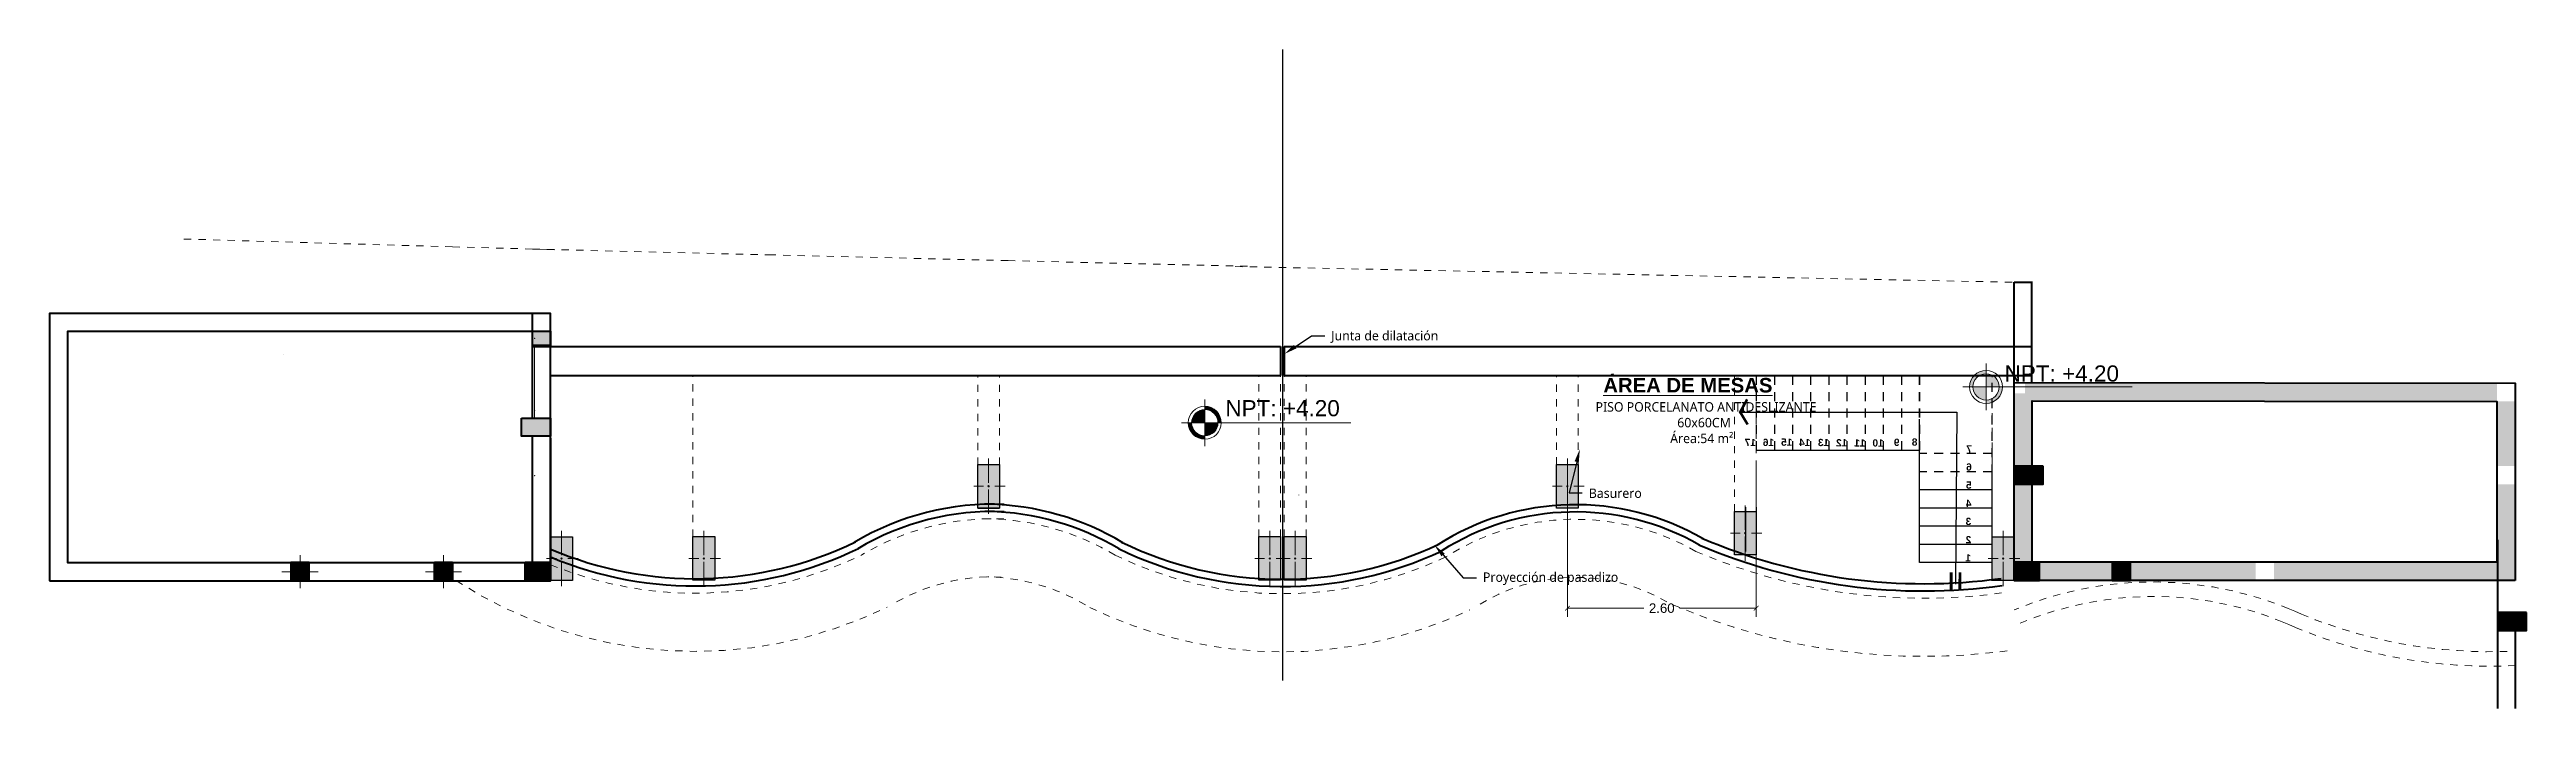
# Model space of a CAD drawing. Header units: millimetres. Extents: x 3632 to 7375, y 1973 to 4120.
# Drawn here: x 6630.24 to 6664.34, y 4106.36 to 4115.44 of the extents above.
import ezdxf
from ezdxf import colors
from ezdxf.entities.mleader import LeaderData, LeaderLine
from ezdxf.math import Vec2, Vec3

# ---------------------------------------------------------------- set-up
doc = ezdxf.new("R2010")
doc.units = ezdxf.units.MM
for name, pattern in [('CONTINUA', [0]), ('DASHED2', [0.375, 0.25, -0.125]), ('HIDDEN2', [0.1875, 0.125, -0.0625])]:
    doc.linetypes.add(name, pattern=pattern)
for name, color, linetype, lineweight in [('0_Pluma_Nº__1', 8, 'Continuous', 9), ('COLUMNAS 50', 7, 'Continuous', 50), ('cotas', 7, 'Continuous', 5), ('Equipamiento SR', 253, 'Continuous', 0), ('GRAFO 0 BLANCO', 7, 'Continuous', 0), ('GRAFO 4', 7, 'Continuous', 30), ('GRAFO00', 7, 'Continuous', 0), ('GRAFO01', 7, 'Continuous', 0), ('Interior - Mobiliario _Pen_No__16', 124, 'Continuous', 20), ('letras sr', 7, 'Continuous', 5), ('Muebles fijos El', 101, 'Continuous', 0), ('Muros el', 7, 'Continuous', 50), ('Proyeccciones', 1, 'DASHED2', 13), ('TEXTO 100', 7, 'Continuous', 20), ('Vanos', 140, 'Continuous', 5)]:
    doc.layers.add(name, color=color, linetype=linetype, lineweight=lineweight)
doc.layers.add('Interior - Furniture _Pen_No__3', color=7, linetype='Continuous', lineweight=18, true_color=0xff6600)
doc.styles.add('Generales', font='trebuc.ttf', dxfattribs={"height": 0.22})
doc.styles.add('GENERATED_STYLE_1', font='')
doc.styles.add('JOS', font='arial.ttf', dxfattribs={"height": 1})
doc.styles.add('Roberto', font='arial.ttf', dxfattribs={"width": 1.5})
doc.styles.add('Santa Rosa 1 50', font='trebuc.ttf')
doc.styles.get("Standard").update_dxf_attribs({"font": 'arial.ttf'})
doc.styles.get('GENERATED_STYLE_1').set_extended_font_data('Arial', bold=True)
doc.dimstyles.new('1EJESB', dxfattribs={"dimscale": 0, "dimtxt": 0.13, "dimasz": 0.0655, "dimexe": 0.12, "dimexo": 0.12, "dimgap": 0.0755, "dimtad": 1, "dimzin": 4, "dimdsep": 46, "dimtxsty": 'Roberto', "dimblk": 'ARCHTICK', "dimcen": 0.065, "dimclrd": 7, "dimclre": 251, "dimclrt": 7, "dimaunit": 1, "dimadec": 0, "dimazin": 1, "dimtfac": 1, "dimtix": 1, "dimtofl": 0, "dimtmove": 0, "dimatfit": 3, "dimldrblk": 'ARROW', "dimfxl": 1, "dimtolj": 1, "dimtzin": 4, "dimlwd": 9, "dimlwe": 9, "dimarcsym": 0})

# ---------------------------------------------------------------- blocks, each defined once
blk = doc.blocks.new('A$C38FE4421')
at = {"layer": 'COLUMNAS 50', "color": 1, "linetype": 'Continuous', "lineweight": 5}
for p, q in [((0.25, 0.27), (0.25, 0.45)), ((0, 0.225), (0.18, 0.225)), ((0.25, 0.18), (0.25, 0)), ((0.32, 0.225), (0.5, 0.225))]:
    blk.add_line(p, q, dxfattribs=at)
at = {"layer": 'COLUMNAS 50', "linetype": 'Continuous'}
blk.add_lwpolyline([(0.125, 0.35), (0.125, 0.1), (0.375, 0.1), (0.375, 0.35)], close=True, dxfattribs=at)
at = {"layer": 'COLUMNAS 50', "color": 1, "linetype": 'Continuous', "lineweight": 5}
blk.add_circle((0.25, 0.225), 0.00871, dxfattribs=at)
blk.add_point((0.25, 0.225), dxfattribs=at)
blk = doc.blocks.new('bLOQUE D')
at = {"true_color": 0xc7c8ca}
h = blk.add_hatch(color=9, dxfattribs=at)
h.dxf.hatch_style = 1
h.paths.add_polyline_path([(3204.203, 2082.699), (3203.903, 2082.699), (3203.903, 2082.099), (3204.203, 2082.099)])
edge = h.paths.add_edge_path(flags=16)
edge.add_arc((3204.053, 2082.399), 0.00871, 0, 360)
blk.add_lwpolyline([(3203.903, 2082.699), (3204.203, 2082.699), (3204.203, 2082.099), (3203.903, 2082.099)], close=True)
at = {"layer": 'COLUMNAS 50', "color": 1, "linetype": 'Continuous', "lineweight": 5}
for p, q in [((3204.053, 2082.779), (3204.053, 2082.444)), ((3203.983, 2082.399), (3203.848, 2082.399)), ((3204.283, 2082.399), (3204.14, 2082.399)), ((3204.053, 2082.019), (3204.053, 2082.354))]:
    blk.add_line(p, q, dxfattribs=at)
blk.add_circle((3204.053, 2082.399), 0.00871, dxfattribs=at)
blk = doc.blocks.new('v')
at = {"layer": 'GRAFO00'}
blk.add_hatch(color=256, dxfattribs=at).paths.add_polyline_path([(3297.449, 2071.906), (3297.418, 2071.889), (3297.509, 2071.722), (3297.411, 2071.56), (3297.441, 2071.542), (3297.55, 2071.721)])
h = blk.add_hatch(color=256, dxfattribs=at)
h.paths.add_polyline_path([(3294.644, 2069.275), (3294.604, 2069.275), (3294.603, 2069.515), (3294.643, 2069.515)])
h.paths.add_polyline_path([(3294.524, 2069.275), (3294.484, 2069.274), (3294.483, 2069.514), (3294.523, 2069.515)])
at = {"linetype": 'HIDDEN2'}
for p, q in [((3295.059, 2072.223), (3295.059, 2071.197)), ((3295.309, 2072.223), (3295.309, 2071.197)), ((3295.559, 2072.223), (3295.559, 2071.197)), ((3295.809, 2072.223), (3295.809, 2071.197)), ((3296.059, 2072.223), (3296.059, 2071.197)), ((3296.309, 2072.223), (3296.309, 2071.197)), ((3296.559, 2072.223), (3296.559, 2071.197)), ((3296.809, 2072.223), (3296.809, 2071.197)), ((3296.809, 2072.223), (3296.809, 2071.197)), ((3297.059, 2072.223), (3297.059, 2071.197)), ((3297.309, 2072.223), (3297.309, 2071.197))]:
    blk.add_line(p, q, dxfattribs=at)
for points in [[(3294.059, 2070.651), (3294.059, 2072.223)], [(3295.059, 2071.197), (3295.059, 2072.223)], [(3294.059, 2071.151), (3295.059, 2071.151)], [(3294.059, 2070.901), (3295.059, 2070.901)]]:
    blk.add_lwpolyline(points, dxfattribs=at)
for points in [[(3297.537, 2071.722), (3294.546, 2071.722), (3294.566, 2069.354)], [(3295.059, 2069.651), (3295.059, 2071.624)], [(3294.059, 2069.401), (3294.059, 2070.973)], [(3294.059, 2070.651), (3295.059, 2070.651)], [(3294.059, 2070.401), (3295.059, 2070.401)], [(3294.059, 2070.151), (3295.059, 2070.151)], [(3294.059, 2069.901), (3295.059, 2069.901)], [(3294.059, 2069.651), (3295.059, 2069.651)], [(3294.059, 2069.651), (3295.059, 2069.651)]]:
    blk.add_lwpolyline(points)
at = {"layer": 'Proyeccciones', "linetype": 'DASHED2', "lineweight": 9, "ltscale": 0.4}
blk.add_lwpolyline([(3294.059, 2070.003), (3294.059, 2072.223)], dxfattribs=at)
at = {"char_height": 0.1, "width": 0.20618, "attachment_point": 7, "rotation": 0.5015, "style": 'GENERATED_STYLE_1'}
for s, insert in [('7', (3294.339, 2071.165)), ('8', (3295.089, 2071.258)), ('9', (3295.336, 2071.254)), ('10', (3295.554, 2071.245)), ('11', (3295.804, 2071.247)), ('12', (3296.054, 2071.249)), ('13', (3296.304, 2071.251)), ('14', (3296.563, 2071.253)), ('15', (3296.811, 2071.256)), ('16', (3297.063, 2071.253)), ('17', (3297.313, 2071.253)), ('6', (3294.341, 2070.915)), ('5', (3294.343, 2070.665)), ('4', (3294.345, 2070.415)), ('3', (3294.348, 2070.165)), ('2', (3294.348, 2069.915)), ('1', (3294.352, 2069.665))]:
    blk.add_mtext(s, dxfattribs=dict(at, insert=insert))
blk = doc.blocks.new('_ArchTick')
at = {"color": 0, "linetype": 'ByBlock', "const_width": 0.15}
blk.add_lwpolyline([(-0.5, -0.5), (0.5, 0.5)], dxfattribs=at)
blk = doc.blocks.new('*D90')
at = {"color": 251, "linetype": 'CONTINUA', "lineweight": 9, "transparency": 16777216}
for p, q in [((3350.966, 2028.656), (3350.966, 2026.597)), ((3353.567, 2028.656), (3353.567, 2026.597))]:
    blk.add_line(p, q, dxfattribs=at)
at = {"color": 7, "linetype": 'CONTINUA', "lineweight": 9, "transparency": 16777216}
for p, q in [((3350.966, 2026.717), (3352.021, 2026.717)), ((3353.567, 2026.717), (3352.512, 2026.717))]:
    blk.add_line(p, q, dxfattribs=at)
at = {"layer": 'Defpoints', "color": 0, "transparency": 16777216}
for p in [(3350.966, 2028.776), (3353.567, 2028.776), (3353.567, 2026.717)]:
    blk.add_point(p, dxfattribs=at)
at = {"color": 7, "lineweight": 9, "transparency": 16777216, "xscale": 0.0655, "yscale": 0.0655, "zscale": 0.0655, "rotation": 180}
blk.add_blockref('_ArchTick', (3350.966, 2026.717), dxfattribs=at)
at = {"color": 7, "lineweight": 9, "transparency": 16777216, "xscale": 0.0655, "yscale": 0.0655, "zscale": 0.0655}
blk.add_blockref('_ArchTick', (3353.567, 2026.717), dxfattribs=at)
at = {"color": 7, "transparency": 16777216, "insert": (3352.266, 2026.717), "char_height": 0.13, "attachment_point": 5}
blk.add_mtext('\\A1;2.60', dxfattribs=at)
blk = doc.blocks.new('ARROW')
at = {"layer": 'cotas', "color": 1, "ltscale": 0.5}
blk.add_line((2.5, 0), (-2.5, 0), dxfattribs=at)
at = {"layer": 'cotas', "const_width": 0.635}
blk.add_lwpolyline([(-0.32, 0, 1), (0.32, 0, 1)], format="xyb", close=True, dxfattribs=at)
blk = doc.blocks.new('FF')
at = {"layer": 'GRAFO 0 BLANCO', "true_color": 0x939598}
h = blk.add_hatch(color=252, dxfattribs=at)
h.dxf.hatch_style = 1
h.paths.add_polyline_path([(3336.567, 2029.335), (3336.567, 2029.085), (3336.967, 2029.085), (3336.967, 2029.335)])
h.paths.add_polyline_path([(3336.967, 2030.335), (3336.967, 2030.53), (3336.717, 2030.53), (3336.717, 2030.335)])
at = {"layer": 'GRAFO 0 BLANCO'}
h = blk.add_hatch(dxfattribs=at)
h.set_pattern_fill('AR-CONC', color=251, scale=0.03)
h.set_pattern_definition([(50, (3086.53223, 2065.98573), (0.21517805, -0.01882564), [0.0225, -0.2475]), (355, (3086.53223, 2065.98573), (-0.0416254, 0.22565764), [0.018, -0.198]), (100.451444, (3086.55016, 2065.98416), (0.17355265, 0.206832), [0.01912206, -0.21034263]), (46.1842, (3086.53223, 2066.04573), (0.3201724, -0.04965578), [0.03375, -0.37125]), (96.63564, (3086.5589, 2066.0416), (0.2803986, 0.29223558), [0.0286831, -0.31551413]), (351.18416, (3086.53223, 2066.04573), (0.2803986, 0.29223558), [0.027, -0.297]), (21, (3086.56223, 2066.03073), (0.17907212, -0.12078567), [0.0225, -0.2475]), (326, (3086.56223, 2066.03073), (0.0729946, 0.21754501), [0.018, -0.198]), (71.451445, (3086.57715, 2066.02067), (0.25206671, 0.09675935), [0.01912206, -0.21034263]), (37.5, (3086.53223, 2065.98573), (0.003647957, 0.099868156), [0, -0.1956, 0, -0.201, 0, -0.19875]), (7.5, (3086.53223, 2065.98573), (0.07892086, 0.118323514), [0, -0.1146, 0, -0.1911, 0, -0.07575]), (327.5, (3086.46533, 2065.98573), (0.16014673, -0.006766462), [0, -0.075, 0, -0.234, 0, -0.3105]), (317.5, (3086.43533, 2065.98573), (0.17495585, 0.030031495), [0, -0.0975, 0, -0.1554, 0, -0.2205])])
h.paths.add_polyline_path([(3363.766, 2029.813), (3357.269, 2029.823), (3357.269, 2029.673), (3357.119, 2029.673), (3357.118, 2028.673), (3357.368, 2028.673), (3357.368, 2029.573), (3363.766, 2029.563)])
h.paths.add_polyline_path([(3357.367, 2028.423), (3357.117, 2028.423), (3357.116, 2027.35), (3357.366, 2027.35)])
h.paths.add_polyline_path([(3358.469, 2027.35), (3357.469, 2027.35), (3357.469, 2027.1), (3358.469, 2027.1)])
h.paths.add_polyline_path([(3360.444, 2027.35), (3358.719, 2027.35), (3358.719, 2027.1), (3360.444, 2027.1)])
h.paths.add_polyline_path([(3364.016, 2028.423), (3363.766, 2028.423), (3363.766, 2027.35), (3360.694, 2027.35), (3360.694, 2027.174), (3364.016, 2027.174)])
h.paths.add_polyline_path([(3364.016, 2029.563), (3363.766, 2029.563), (3363.766, 2028.673), (3364.016, 2028.673)])
h.paths.add_polyline_path([(3364.016, 2027.174), (3360.694, 2027.174), (3360.694, 2027.1), (3364.016, 2027.1)])
at = {"layer": 'GRAFO 0 BLANCO', "true_color": 0x939598}
h = blk.add_hatch(color=252, dxfattribs=at)
h.dxf.hatch_style = 1
h.paths.add_polyline_path([(3357.519, 2028.673), (3357.119, 2028.673), (3357.119, 2028.423), (3357.519, 2028.423)])
h = blk.add_hatch(color=252, dxfattribs=at)
h.dxf.hatch_style = 1
h.paths.add_polyline_path([(3333.392, 2027.345), (3333.642, 2027.345), (3333.642, 2027.095), (3333.392, 2027.095)])
h = blk.add_hatch(color=252, dxfattribs=at)
h.dxf.hatch_style = 1
h.paths.add_polyline_path([(3335.367, 2027.345), (3335.617, 2027.345), (3335.617, 2027.095), (3335.367, 2027.095)])
h = blk.add_hatch(color=252, dxfattribs=at)
h.dxf.hatch_style = 1
h.paths.add_polyline_path([(3336.967, 2027.1), (3336.967, 2027.35), (3336.617, 2027.35), (3336.617, 2027.1), (3336.617, 2027.1)])
h = blk.add_hatch(color=252, dxfattribs=at)
h.dxf.hatch_style = 1
h.paths.add_polyline_path([(3357.469, 2027.35), (3357.119, 2027.35), (3357.119, 2027.1), (3357.469, 2027.1)])
h = blk.add_hatch(color=252, dxfattribs=at)
h.dxf.hatch_style = 1
h.paths.add_polyline_path([(3358.719, 2027.35), (3358.469, 2027.35), (3358.469, 2027.1), (3358.719, 2027.1)])
h = blk.add_hatch(color=252, dxfattribs=at)
h.dxf.hatch_style = 1
h.paths.add_polyline_path([(3364.171, 2026.66), (3363.771, 2026.66), (3363.771, 2026.41), (3364.171, 2026.41)])
at = {"layer": 'TEXTO 100', "ltscale": 1.3}
h = blk.add_hatch(color=256, dxfattribs=at)
h.paths.add_polyline_path([(3356.731, 2029.764), (3356.912, 2029.764, 0.414214), (3356.731, 2029.944)])
h.paths.add_polyline_path([(3356.731, 2029.583), (3356.731, 2029.764), (3356.55, 2029.764, 0.414214)])
h.paths.add_polyline_path([(3356.504, 2029.764), (3356.55, 2029.764, -0.414214), (3356.731, 2029.944), (3356.731, 2029.991, 0.414214)])
h.paths.add_polyline_path([(3356.731, 2029.583), (3356.731, 2029.537, 0.414214), (3356.958, 2029.764), (3356.912, 2029.764, -0.414214)])
blk.add_hatch(color=7, dxfattribs=at).paths.add_polyline_path([(3345.794, 2029.27), (3345.748, 2029.27, 0.414214), (3345.974, 2029.044), (3345.974, 2029.09, -0.414214)])
h = blk.add_hatch(color=7, dxfattribs=at)
edge = h.paths.add_edge_path()
edge.add_line((3346.155, 2029.27), (3345.974, 2029.27))
edge.add_line((3345.974, 2029.27), (3345.974, 2029.09))
edge.add_arc((3345.974, 2029.27), 0.181, 270, 360)
edge = h.paths.add_edge_path()
edge.add_arc((3345.974, 2029.27), 0.181, 90, 180)
edge.add_line((3345.794, 2029.27), (3345.974, 2029.27))
edge.add_line((3345.974, 2029.27), (3345.974, 2029.451))
edge = h.paths.add_edge_path()
edge.add_line((3345.974, 2029.497), (3345.974, 2029.451))
edge.add_arc((3345.974, 2029.27), 0.181, 0, 90, ccw=False)
edge.add_line((3346.155, 2029.27), (3346.201, 2029.27))
edge.add_arc((3345.974, 2029.27), 0.227, 0, 90)
for points in [[(3347.043, 2034.408), (3347.043, 2025.722)], [(3353.567, 2028.894), (3355.817, 2028.894)], [(3342.847, 2028.096), (3343.147, 2028.096)], [(3353.417, 2028.106), (3353.417, 2027.499)], [(3353.567, 2028.106), (3353.567, 2027.45)]]:
    blk.add_lwpolyline(points)
at = {"layer": '0_Pluma_Nº__1', "linetype": 'Continuous'}
blk.add_lwpolyline([(3333.286, 2030.204), (3333.286, 2030.204)], close=True, dxfattribs=at)
at = {"layer": 'COLUMNAS 50', "linetype": 'Continuous'}
blk.add_line((3357.119, 2031.204), (3357.369, 2031.204), dxfattribs=at)
for points in [[(3336.717, 2030.53), (3336.967, 2030.53), (3336.967, 2030.335), (3336.717, 2030.335)], [(3336.567, 2029.335), (3336.967, 2029.335), (3336.967, 2029.085), (3336.567, 2029.085)], [(3357.519, 2028.673), (3357.119, 2028.673), (3357.119, 2028.423), (3357.519, 2028.423)], [(3335.367, 2027.345), (3335.617, 2027.345), (3335.617, 2027.095), (3335.367, 2027.095)], [(3336.617, 2027.35), (3336.967, 2027.35), (3336.967, 2027.1), (3336.617, 2027.1)], [(3357.469, 2027.35), (3357.119, 2027.35), (3357.119, 2027.1), (3357.469, 2027.1)], [(3358.719, 2027.35), (3358.469, 2027.35), (3358.469, 2027.1), (3358.719, 2027.1)], [(3364.171, 2026.66), (3363.771, 2026.66), (3363.771, 2026.41), (3364.171, 2026.41)]]:
    blk.add_lwpolyline(points, close=True, dxfattribs=at)
at = {"layer": 'GRAFO 4', "linetype": 'Continuous'}
blk.add_line((3335.617, 2027.095), (3335.617, 2027.245), dxfattribs=at)
blk.add_lwpolyline([(3336.967, 2030.335), (3336.817, 2030.335)], dxfattribs=at)
at = {"layer": 'Interior - Furniture _Pen_No__3', "linetype": 'Continuous'}
blk.add_line((3333.542, 2027.345), (3334.342, 2027.345), dxfattribs=at)
at = {"layer": 'Interior - Mobiliario _Pen_No__16', "linetype": 'Continuous'}
for p in [(3336.747, 2030.434), (3336.747, 2029.441), (3336.747, 2028.541), (3363.772, 2026.417)]:
    blk.add_point(p, dxfattribs=at)
at = {"layer": 'Muebles fijos El'}
blk.add_line((3347.269, 2028.277), (3347.271, 2028.275), dxfattribs=at)
at = {"layer": 'Muros el', "ltscale": 0.05}
for p, q in [((3336.967, 2028.085), (3336.967, 2029.085)), ((3336.967, 2029.06), (3336.967, 2027.35)), ((3364.021, 2025.337), (3364.021, 2026.41))]:
    blk.add_line(p, q, dxfattribs=at)
for points in [[(3357.119, 2029.778), (3357.119, 2031.204)], [(3357.362, 2029.823), (3357.362, 2031.204)], [(3336.717, 2030.485), (3336.717, 2030.775)], [(3336.967, 2029.335), (3336.967, 2030.722)], [(3336.717, 2029.33), (3336.717, 2030.525), (3330.317, 2030.525), (3330.317, 2027.345), (3336.717, 2027.345), (3336.717, 2029.08)], [(3336.717, 2030.322), (3347.018, 2030.322)], [(3347.018, 2030.322), (3347.018, 2029.922)], [(3347.068, 2030.322), (3357.362, 2030.322)], [(3347.068, 2030.322), (3347.068, 2029.922)], [(3336.967, 2029.922), (3347.018, 2029.922)], [(3347.068, 2029.922), (3357.362, 2029.922)], [(3357.368, 2028.673), (3357.368, 2029.573), (3363.766, 2029.563), (3363.766, 2027.35), (3357.366, 2027.35), (3357.367, 2028.423)], [(3363.771, 2027.66), (3363.773, 2025.337)]]:
    blk.add_lwpolyline(points, dxfattribs=at)
for points in [[(3330.067, 2027.095), (3336.967, 2027.095), (3336.967, 2030.775), (3330.067, 2030.775)], [(3364.016, 2027.1), (3357.116, 2027.1), (3357.119, 2029.823), (3364.016, 2029.813)]]:
    blk.add_lwpolyline(points, close=True, dxfattribs=at)
at = {"layer": 'Muros el'}
for centre, radius, start, end in [((3343.057, 2024.427), 3.722, 87.5852, 120.8601), ((3343.057, 2024.427), 3.622, 87.5852, 120.8601), ((3342.93, 2024.427), 3.622, 59.0437, 88.9168), ((3342.93, 2024.427), 3.722, 59.0437, 88.9168), ((3351.077, 2024.61), 3.532, 60.1339, 122.5679), ((3351.077, 2024.61), 3.432, 60.1339, 122.5679), ((3338.957, 2032.171), 5.048, 246.7824, 295.9135), ((3338.957, 2032.171), 5.148, 247.259, 295.9135), ((3347.043, 2032.164), 5.148, 243.9904, 295.2713), ((3347.043, 2032.164), 5.048, 243.9904, 295.2713), ((3355.873, 2034.798), 7.844, 246.7446, 277.9114), ((3355.873, 2034.798), 7.744, 246.7446, 277.9114)]:
    blk.add_arc(centre, radius, start, end, dxfattribs=at)
at = {"layer": 'Proyeccciones', "linetype": 'DASHED2', "lineweight": 9, "ltscale": 0.4}
for p, q in [((3335.617, 2031.692), (3331.869, 2031.801)), ((3335.617, 2031.692), (3337.019, 2031.653)), ((3346.393, 2031.421), (3357.119, 2031.204))]:
    blk.add_line(p, q, dxfattribs=at)
for points in [[(3340.018, 2031.581), (3336.717, 2031.661)], [(3343.267, 2031.502), (3340.018, 2031.581)], [(3346.563, 2031.424), (3343.267, 2031.502)], [(3338.926, 2027.702), (3338.926, 2029.922)], [(3342.847, 2028.694), (3342.847, 2029.922)], [(3343.147, 2028.694), (3343.147, 2029.922)], [(3346.718, 2027.702), (3346.718, 2029.922)], [(3347.018, 2027.702), (3347.018, 2029.922)], [(3347.068, 2027.701), (3347.068, 2029.922)], [(3347.368, 2027.701), (3347.368, 2029.922)], [(3350.816, 2028.696), (3350.816, 2029.922)], [(3351.116, 2028.696), (3351.116, 2029.922)], [(3353.267, 2028.05), (3353.267, 2029.922)], [(3353.567, 2028.05), (3353.567, 2029.922)], [(3356.816, 2027.7), (3356.816, 2029.92)], [(3357.116, 2027.7), (3357.116, 2029.92)]]:
    blk.add_lwpolyline(points, dxfattribs=at)
at = {"layer": 'Proyeccciones', "linetype": 'DASHED2'}
blk.add_lwpolyline([(3336.747, 2030.33), (3336.747, 2029.33)], dxfattribs=at)
at = {"layer": 'Proyeccciones', "linetype": 'DASHED2', "lineweight": 9, "ltscale": 0.4}
for centre, radius, start, end in [((3343.057, 2024.427), 3.522, 87.5852, 120.8601), ((3342.93, 2024.427), 3.522, 59.0437, 88.9168), ((3351.077, 2024.61), 3.332, 60.1339, 122.5679), ((3355.873, 2034.798), 7.944, 246.7446, 277.9114), ((3338.957, 2032.171), 5.248, 247.7159, 295.9135), ((3343.057, 2024.427), 2.722, 87.5852, 120.8601), ((3342.93, 2024.427), 2.722, 59.0437, 88.9168), ((3347.043, 2032.164), 5.248, 243.9904, 295.2713), ((3359.253, 2022.144), 5.392, 109.3248, 110.8121), ((3338.957, 2032.171), 6.048, 237.0719, 295.9135), ((3351.077, 2024.61), 2.532, 60.1339, 122.5679), ((3359.031, 2022.156), 4.923, 65.4844, 112.8519), ((3359.031, 2022.156), 4.723, 65.4844, 112.8519), ((3347.043, 2032.164), 6.048, 243.9904, 295.2713), ((3355.873, 2034.798), 8.744, 246.7446, 277.9114), ((3363.669, 2032.896), 6.978, 245.801, 273.0264), ((3363.669, 2032.896), 6.778, 245.801, 273.0264)]:
    blk.add_arc(centre, radius, start, end, dxfattribs=at)
at = {"layer": 'TEXTO 100', "ltscale": 1.3}
blk.add_lwpolyline([(3356.411, 2029.764), (3358.741, 2029.764), (3356.731, 2029.764), (3356.731, 2030.084), (3356.731, 2029.444)], dxfattribs=at)
at = {"layer": 'TEXTO 100', "color": 7, "ltscale": 1.3}
blk.add_lwpolyline([(3345.654, 2029.27), (3347.984, 2029.27), (3345.974, 2029.27), (3345.974, 2029.591), (3345.974, 2028.95)], dxfattribs=at)
at = {"layer": 'TEXTO 100', "ltscale": 1.3}
for radius in [0.227, 0.181]:
    blk.add_circle((3356.731, 2029.764), radius, dxfattribs=at)
at = {"layer": 'TEXTO 100', "color": 7, "ltscale": 1.3}
for radius in [0.227, 0.181]:
    blk.add_circle((3345.974, 2029.27), radius, dxfattribs=at)
at = {"layer": 'Vanos', "color": 7}
for p, q in [((3335.617, 2027.345), (3336.617, 2027.345)), ((3357.469, 2027.351), (3358.469, 2027.351)), ((3335.617, 2027.095), (3335.617, 2027.12)), ((3335.617, 2027.095), (3335.617, 2027.12)), ((3335.617, 2027.095), (3336.617, 2027.095)), ((3336.592, 2027.095), (3335.642, 2027.095))]:
    blk.add_line(p, q, dxfattribs=at)
at = {"layer": 'Vanos', "linetype": 'Continuous'}
blk.add_lwpolyline([(3336.747, 2030.329), (3336.747, 2029.329)], dxfattribs=at)
at = {"xscale": -1}
blk.add_blockref('v', (6650.875, -42.305), dxfattribs=at)
for p in [(138.944, -54.003), (146.913, -54.003), (149.363, -54.649), (133.064, -54.999), (135.023, -54.997), (142.815, -54.997), (143.165, -54.997), (152.913, -54.999)]:
    blk.add_blockref('bLOQUE D', p)
at = {"layer": 'Equipamiento SR'}
for p in [(3333.267, 2026.995), (3335.242, 2026.995)]:
    blk.add_blockref('A$C38FE4421', p, dxfattribs=at)
at = {"layer": 'GRAFO01', "style": 'JOS'}
for p in [(3356.986, 2029.838), (3346.257, 2029.36)]:
    blk.add_text('NPT: +4.20', height=0.2218, rotation=0, dxfattribs=at).set_placement(p)
at = {"layer": 'letras sr', "insert": (3349.414, 2029.887), "char_height": 0.209, "attachment_point": 1, "style": 'Santa Rosa 1 50'}
blk.add_mtext_dynamic_manual_height_columns('\\pi2.0474;{\\fSwis721 Ex BT|b1|i0|c0|p34;\\H0.95694x;\\LÁREA DE MESAS\\P\\pi1.9406;\\fTrebuchet MS|b0|i0|c0|p34;\\H0.65x;\\lPISO PORCELANATO ANTIDESLIZANTE\\P\\pi3.0653;60x60CM\\P\\pi2.9677;Área:54 m²}', width=6.82262, gutter_width=1, heights=[0], dxfattribs=at)
dim = blk.add_aligned_dim(p1=(3350.966, 2028.776), p2=(3353.567, 2028.776), distance=-2.059, dimstyle='1EJESB', override={"dimscale": 1, "dimtad": 0, "dimtxsty": 'Standard'})
dim.commit()
dim.dimension.update_dxf_attribs({"geometry": '*D90', "text_midpoint": (3352.266, 2026.717)})
at = {"layer": 'letras sr'}
ml = blk.add_multileader_mtext('Standard', dxfattribs=at)
ml.set_content('Junta de dilatación', color=256, style='Generales')
ml.set_leader_properties()
ml.build(insert=Vec2(0, 0))
ml.multileader.update_dxf_attribs({"text_right_attachment_type": 6, "dogleg_length": 0.36, "arrow_head_size": 0.18})
ctx = ml.context
ctx.base_point, ctx.char_height, ctx.arrow_head_size, ctx.landing_gap_size, ctx.plane_origin = Vec3(3347.625, 2030.468), 0.13, 0.18, 0.09, Vec3(3349.516, 2031.226)
ctx.right_attachment = 6
notes = []
notes.append((ctx, [(1, (1, 1, 0), (3347.442, 2030.468), (1, 0), 0.183, [(0, [(3347.069, 2030.217)], 0, [])])]))
ctx.mtext.insert, ctx.mtext.width, ctx.mtext.flow_direction = Vec3(3347.715, 2030.534), 1.60086, 5
ml = blk.add_multileader_mtext('Standard', dxfattribs=at)
ml.set_content('{\\H1.13043x;Basurero}', color=256, style='Generales')
ml.set_leader_properties()
ml.build(insert=Vec2(0, 0))
ml.multileader.update_dxf_attribs({"text_right_attachment_type": 6, "dogleg_length": 0.36, "arrow_head_size": 0.18})
ctx = ml.context
ctx.base_point, ctx.char_height, ctx.arrow_head_size, ctx.landing_gap_size, ctx.plane_origin = Vec3(3351.172, 2028.306), 0.115, 0.18, 0.09, Vec3(3350.467, 2030.674)
ctx.right_attachment = 6
notes.append((ctx, [(0, (1, 1, 0), (3350.989, 2028.306), (1, 0), 0.183, [(0, [(3351.138, 2028.907)], 0, [])])]))
ctx.mtext.insert, ctx.mtext.flow_direction = Vec3(3351.262, 2028.365), 5
ml = blk.add_multileader_mtext('Standard', dxfattribs=at)
ml.set_content('{\\H1.13043x;Proyección de pasadizo}', color=256, style='Generales')
ml.set_leader_properties()
ml.build(insert=Vec2(0, 0))
ml.multileader.update_dxf_attribs({"text_right_attachment_type": 6, "dogleg_length": 0.36, "arrow_head_size": 0.18})
ctx = ml.context
ctx.base_point, ctx.char_height, ctx.arrow_head_size, ctx.landing_gap_size, ctx.plane_origin = Vec3(3349.714, 2027.134), 0.115, 0.18, 0.09, Vec3(3348.466, 2029.353)
ctx.right_attachment = 6
notes.append((ctx, [(0, (1, 1, 0), (3349.531, 2027.134), (1, 0), 0.183, [(0, [(3349.137, 2027.586)], 0, [])])]))
ctx.mtext.insert, ctx.mtext.flow_direction = Vec3(3349.804, 2027.21), 5
for ctx, leaders in notes:
    for number, flags, end, landing, length, lines in leaders:
        leader = LeaderData()
        leader.index, (leader.has_last_leader_line, leader.has_dogleg_vector, leader.attachment_direction) = number, flags
        leader.last_leader_point, leader.dogleg_vector, leader.dogleg_length = Vec3(end), Vec3(landing), length
        for number, points, colour, breaks in lines:
            line = LeaderLine()
            line.index, line.vertices, line.color, line.breaks = number, Vec3.list(points), colors.encode_raw_color(colour), breaks
            leader.lines.append(line)
        ctx.leaders.append(leader)

msp = doc.modelspace()

# ---------------------------------------------------------------- block references
msp.add_blockref('FF', (3300.168, 2081.027))

doc.saveas('drawing.dxf')
